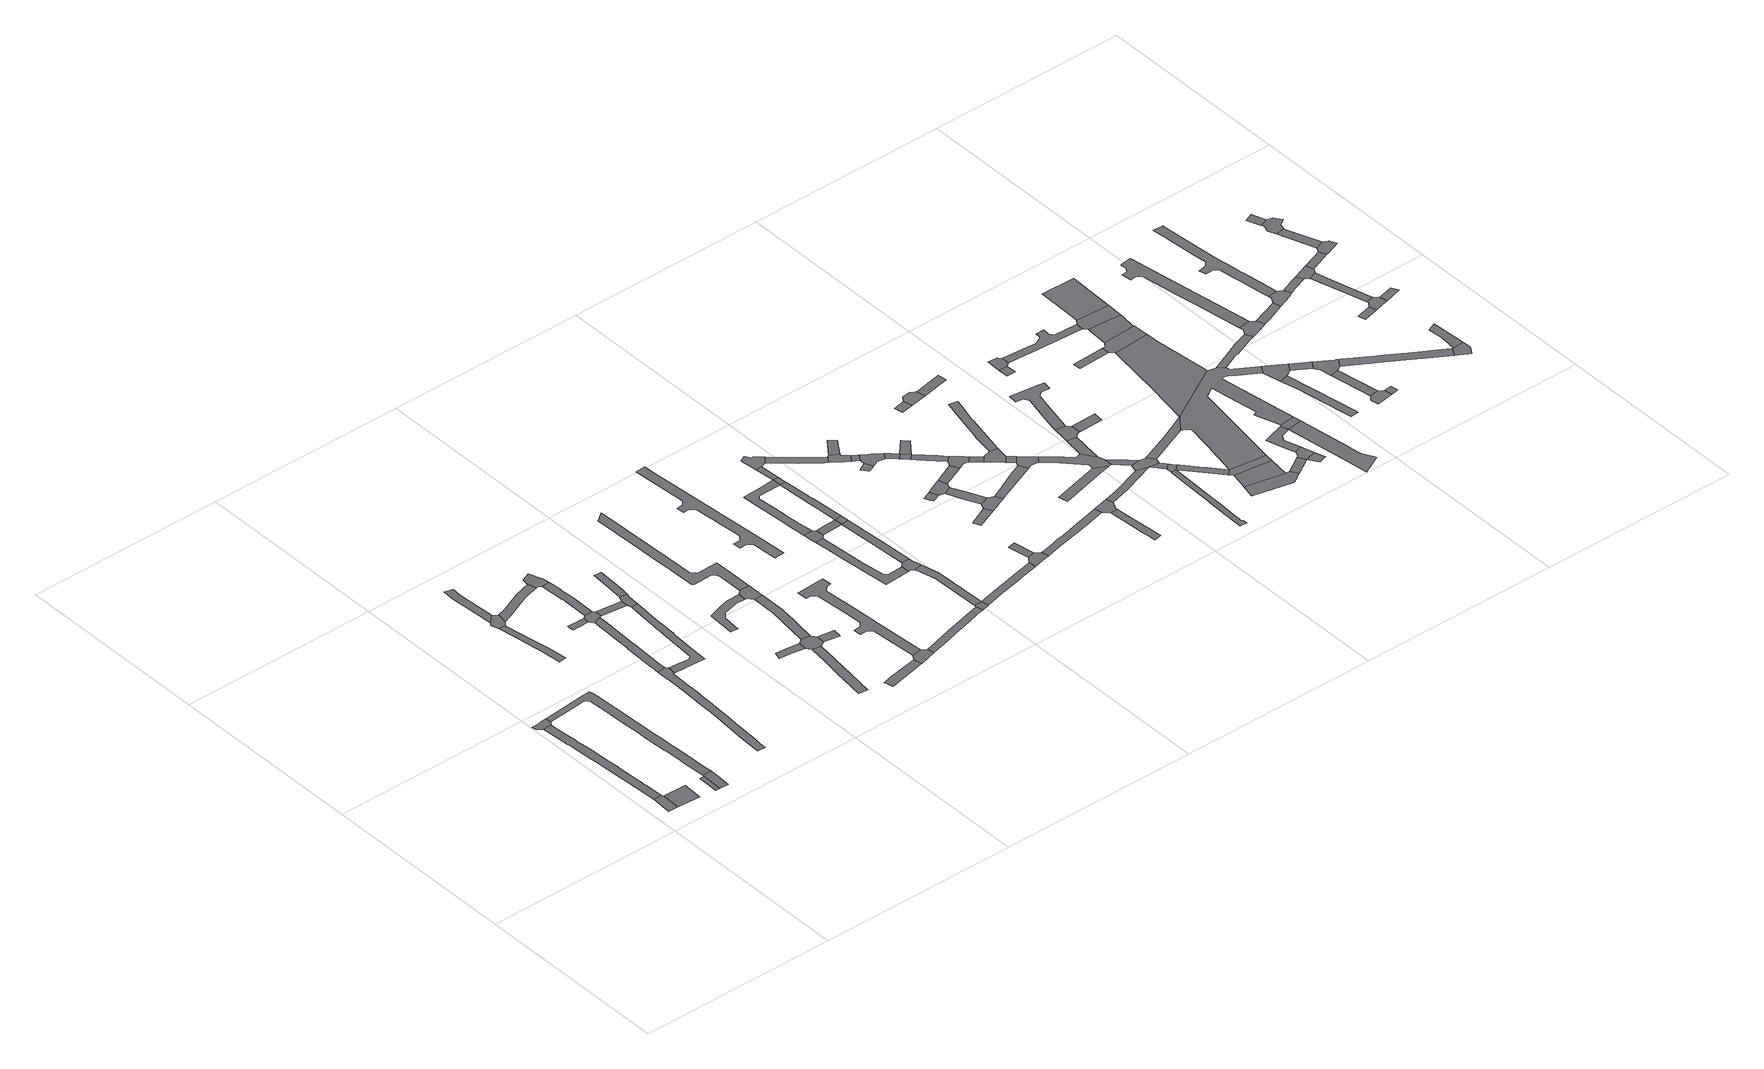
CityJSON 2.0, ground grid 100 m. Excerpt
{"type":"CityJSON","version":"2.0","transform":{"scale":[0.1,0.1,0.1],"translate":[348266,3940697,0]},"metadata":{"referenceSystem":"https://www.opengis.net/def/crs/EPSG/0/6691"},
"CityObjects":{
"road1":{"type":"Road","geometry":[{"type":"MultiSurface","lod":"1","boundaries":[[[0,1,2,3,4,5,6]]]}]},
"road2":{"type":"Road","attributes":{"function":"2","RoadStructureAttribute.sectionType":"1"},"geometry":[{"type":"MultiSurface","lod":"1","boundaries":[[[7,5,4,8]]]}]},
"road3":{"type":"Road","attributes":{"RoadStructureAttribute.sectionType":"1"},"geometry":[{"type":"MultiSurface","lod":"1","boundaries":[[[9,10,11,12,13,14,15,16,17,18,19,20,21,22,23,24,25,26,27,28,29,30,31,32,33,34,35,36,37,38,39,0,6]]]}]},
"road4":{"type":"Road","geometry":[{"type":"MultiSurface","lod":"1","boundaries":[[[40,41,42,43,44,45,46,47,29,28]]]}]},
"road5":{"type":"Road","attributes":{"function":"2","RoadStructureAttribute.sectionType":"1"},"geometry":[{"type":"MultiSurface","lod":"1","boundaries":[[[48,49,50,51]]]}]},
"road6":{"type":"Road","geometry":[{"type":"MultiSurface","lod":"1","boundaries":[[[50,52,53,54,55,56,51]]]}]},
"road7":{"type":"Road","attributes":{"RoadStructureAttribute.sectionType":"1"},"geometry":[{"type":"MultiSurface","lod":"1","boundaries":[[[55,57,58,59,60,61,62,63,64,65,66,67,68,69,70,71,72,73,74,75,76,77,42,41,78,79,80,81,82,83,84,85,86,87,88,89,90,91,92,93,94,95,96,97,98,99,100,56]]]}]},
"road8":{"type":"Road","attributes":{"RoadStructureAttribute.sectionType":"1"},"geometry":[{"type":"MultiSurface","lod":"1","boundaries":[[[101,102,103,104,105,106,107,108,109,110]]]}]},
"road9":{"type":"Road","attributes":{"RoadStructureAttribute.sectionType":"1"},"geometry":[{"type":"MultiSurface","lod":"1","boundaries":[[[111,112,113,114,115,116,117,118,119,120,121,122,123,124,125,126,127,128,129,130,131,132,133,134,135,136,137,138,139,140,141,142,143,144,145,146,147,148]]]}]},
"road10":{"type":"Road","geometry":[{"type":"MultiSurface","lod":"1","boundaries":[[[149,150,151,152,153,110,109]]]}]},
"road11":{"type":"Road","attributes":{"RoadStructureAttribute.sectionType":"1"},"geometry":[{"type":"MultiSurface","lod":"1","boundaries":[[[151,154,155,156,157,158,159,160,161,162,163,164,165,166,167,168,169,152]]]}]},
"road12":{"type":"Road","attributes":{"RoadStructureAttribute.sectionType":"1"},"geometry":[{"type":"MultiSurface","lod":"1","boundaries":[[[170,171,172,173,174,175,176,177,150,149,178,179,180,181,182,183,184,185]]]}]},
"road13":{"type":"Road","attributes":{"RoadStructureAttribute.sectionType":"1"},"geometry":[{"type":"MultiSurface","lod":"1","boundaries":[[[129,186,187,188,189,190,191,192,193,194,195,196,197,198,199,200,201,202,203,204,205,206,130]]]}]},
"road14":{"type":"Road","attributes":{"RoadStructureAttribute.sectionType":"1"},"geometry":[{"type":"MultiSurface","lod":"1","boundaries":[[[207,208,209,210,211,212,213,214,215]]]}]},
"road15":{"type":"Road","geometry":[{"type":"MultiSurface","lod":"1","boundaries":[[[207,215,196,195,216,217,218,219]]]}]},
"road16":{"type":"Road","geometry":[{"type":"MultiSurface","lod":"1","boundaries":[[[127,220,221,222,223,224,225,226,227,228,229,230,231,232,233,234,235,236,237,238,239,128]]]}]},
"road17":{"type":"Road","attributes":{"RoadStructureAttribute.sectionType":"1"},"geometry":[{"type":"MultiSurface","lod":"1","boundaries":[[[218,240,241,242,243,244,245,246,247,248,249,250,251,252,219]]]}]},
"road18":{"type":"Road","geometry":[{"type":"MultiSurface","lod":"1","boundaries":[[[253,248,247,254,255,256,257,258,259,260,170,185]]]}]},
"road19":{"type":"Road","attributes":{"RoadStructureAttribute.sectionType":"1"},"geometry":[{"type":"MultiSurface","lod":"1","boundaries":[[[261,217,216,262,263,264]]]}]},
"road20":{"type":"Road","geometry":[{"type":"MultiSurface","lod":"1","boundaries":[[[263,229,228,265,266,267,264]]]}]},
"road21":{"type":"Road","attributes":{"RoadStructureAttribute.sectionType":"1"},"geometry":[{"type":"MultiSurface","lod":"1","boundaries":[[[266,268,269,270,271,272,267]]]}]},
"road22":{"type":"Road","attributes":{"RoadStructureAttribute.sectionType":"1"},"geometry":[{"type":"MultiSurface","lod":"1","boundaries":[[[273,274,275,276,277,278]]]}]},
"road23":{"type":"Road","attributes":{"RoadStructureAttribute.sectionType":"1"},"geometry":[{"type":"MultiSurface","lod":"1","boundaries":[[[279,280,281,282,283,284,285,286,287,288,289,290,291,292]]]}]},
"road24":{"type":"Road","attributes":{"RoadStructureAttribute.sectionType":"1"},"geometry":[{"type":"MultiSurface","lod":"1","boundaries":[[[293,294,295,296,297,298,299,300,301,302,303,304,305]]]}]},
"road25":{"type":"Road","geometry":[{"type":"MultiSurface","lod":"1","boundaries":[[[306,307,278,277,292,291,308,309]]]}]},
"road26":{"type":"Road","attributes":{"RoadStructureAttribute.sectionType":"1"},"geometry":[{"type":"MultiSurface","lod":"1","boundaries":[[[310,311,312,313,314,315,316,317,318]]]}]},
"road27":{"type":"Road","attributes":{"RoadStructureAttribute.sectionType":"1"},"geometry":[{"type":"MultiSurface","lod":"1","boundaries":[[[308,319,320,309]]]}]},
"road28":{"type":"Road","attributes":{"RoadStructureAttribute.sectionType":"1"},"geometry":[{"type":"MultiSurface","lod":"1","boundaries":[[[321,322,323,324,325,307,306,326,327,328,329,330,331]]]}]},
"road29":{"type":"Road","geometry":[{"type":"MultiSurface","lod":"1","boundaries":[[[293,305,332,331,330,333,334,335,336]]]}]},
"road30":{"type":"Road","geometry":[{"type":"MultiSurface","lod":"1","boundaries":[[[337,338,318,317,339,340,341]]]}]},
"road31":{"type":"Road","attributes":{"RoadStructureAttribute.sectionType":"1"},"geometry":[{"type":"MultiSurface","lod":"1","boundaries":[[[335,342,343,344,345,346,347,348,349,350,351,352,353,354,355,356,357,336]]]}]},
"road32":{"type":"Road","geometry":[{"type":"MultiSurface","lod":"1","boundaries":[[[337,358,359,360,361,362,363,364,365,366,367,368,369,370,371,372,373,374,375,376,338]]]}]},
"road33":{"type":"Road","attributes":{"RoadStructureAttribute.sectionType":"1"},"geometry":[{"type":"MultiSurface","lod":"1","boundaries":[[[377,378,379,380,381,382,383,384,385,386,387,388,389,390,341,340]]]}]},
"road34":{"type":"Road","attributes":{"RoadStructureAttribute.sectionType":"1"},"geometry":[{"type":"MultiSurface","lod":"1","boundaries":[[[391,392,393,394,395,396,397,398,399,400,401,402,403,404,405,406,407,408,409,410]]]}]},
"road35":{"type":"Road","geometry":[{"type":"MultiSurface","lod":"1","boundaries":[[[411,385,384,412,413]]]}]},
"road36":{"type":"Road","attributes":{"RoadStructureAttribute.sectionType":"1"},"geometry":[{"type":"MultiSurface","lod":"1","boundaries":[[[414,415,416,417,418,419,420,421,422,423,424,425,426,427,428]]]}]},
"road37":{"type":"Road","geometry":[{"type":"MultiSurface","lod":"1","boundaries":[[[429,430,420,419,431,432,433]]]}]},
"road38":{"type":"Road","attributes":{"RoadStructureAttribute.sectionType":"1"},"geometry":[{"type":"MultiSurface","lod":"1","boundaries":[[[413,434,435,436,437,438,439,440,441,411]]]}]},
"road39":{"type":"Road","geometry":[{"type":"MultiSurface","lod":"1","boundaries":[[[427,442,437,436,443,444,445,446,428]]]}]},
"road40":{"type":"Road","attributes":{"RoadStructureAttribute.sectionType":"1"},"geometry":[{"type":"MultiSurface","lod":"1","boundaries":[[[447,432,431,448,449,450]]]}]},
"road41":{"type":"Road","geometry":[{"type":"MultiSurface","lod":"1","boundaries":[[[451,452,453,454,455,456,457,458,429,433,459,460,461,462,463,464,465,466,467,468,469]]]}]},
"road42":{"type":"Road","attributes":{"RoadStructureAttribute.sectionType":"1"},"geometry":[{"type":"MultiSurface","lod":"1","boundaries":[[[470,471,449,472,446,445]]]}]},
"road43":{"type":"Road","geometry":[{"type":"MultiSurface","lod":"1","boundaries":[[[473,450,449,471]]]}]},
"road44":{"type":"Road","attributes":{"RoadStructureAttribute.sectionType":"1"},"geometry":[{"type":"MultiSurface","lod":"1","boundaries":[[[412,474,475,476,477,478,479,480,481,482,483,484,485,486,413]]]}]},
"road45":{"type":"Road","attributes":{"RoadStructureAttribute.sectionType":"1"},"geometry":[{"type":"MultiSurface","lod":"1","boundaries":[[[487,488,489,490,491,450,473,492,493,494,495,496,497,469]]]}]},
"road46":{"type":"Road","geometry":[{"type":"MultiSurface","lod":"1","boundaries":[[[497,498,451,469]]]}]},
"road47":{"type":"Road","attributes":{"RoadStructureAttribute.sectionType":"1"},"geometry":[{"type":"MultiSurface","lod":"1","boundaries":[[[451,498,499,500]]]}]},
"road48":{"type":"Road","geometry":[{"type":"MultiSurface","lod":"1","boundaries":[[[499,501,502,503,504,505,506,507,508,509,510,500]]]}]},
"road49":{"type":"Road","geometry":[{"type":"MultiSurface","lod":"1","boundaries":[[[511,481,480,512,513,514,515,516]]]}]},
"road50":{"type":"Road","attributes":{"RoadStructureAttribute.sectionType":"1"},"geometry":[{"type":"MultiSurface","lod":"1","boundaries":[[[517,518,511,516]]]}]},
"road51":{"type":"Road","attributes":{"RoadStructureAttribute.sectionType":"1"},"geometry":[{"type":"MultiSurface","lod":"1","boundaries":[[[519,520,521,522,523,524,525,526,527,528,502,501]]]}]},
"road52":{"type":"Road","attributes":{"RoadStructureAttribute.sectionType":"1"},"geometry":[{"type":"MultiSurface","lod":"1","boundaries":[[[529,530,531,532]]]}]},
"road53":{"type":"Road","attributes":{"RoadStructureAttribute.sectionType":"1"},"geometry":[{"type":"MultiSurface","lod":"1","boundaries":[[[533,534,535,536,537]]]}]},
"road54":{"type":"Road","geometry":[{"type":"MultiSurface","lod":"1","boundaries":[[[538,539,540,541,523,522,542,543,544]]]}]},
"road55":{"type":"Road","attributes":{"RoadStructureAttribute.sectionType":"1"},"geometry":[{"type":"MultiSurface","lod":"1","boundaries":[[[545,546,547,548,549,550]]]}]},
"road56":{"type":"Road","attributes":{"RoadStructureAttribute.sectionType":"1"},"geometry":[{"type":"MultiSurface","lod":"1","boundaries":[[[551,552,538,544]]]}]},
"road57":{"type":"Road","attributes":{"RoadStructureAttribute.sectionType":"1"},"geometry":[{"type":"MultiSurface","lod":"1","boundaries":[[[553,554,541,540]]]}]},
"road58":{"type":"Road","geometry":[{"type":"MultiSurface","lod":"1","boundaries":[[[555,556,557,558,537,536,559]]]}]},
"road59":{"type":"Road","attributes":{"RoadStructureAttribute.sectionType":"1"},"geometry":[{"type":"MultiSurface","lod":"1","boundaries":[[[560,561,555,559,562,563,564]]]}]},
"road60":{"type":"Road","geometry":[{"type":"MultiSurface","lod":"1","boundaries":[[[550,549,565,566,567,568,569,552,551]]]}]},
"road61":{"type":"Road","geometry":[{"type":"MultiSurface","lod":"1","boundaries":[[[570,560,564,529,532,571,572]]]}]},
"road62":{"type":"Road","attributes":{"RoadStructureAttribute.sectionType":"1"},"geometry":[{"type":"MultiSurface","lod":"1","boundaries":[[[514,573,574,575,576,577,578,579,580,581,582,583,584,585,586,587,588,515]]]}]},
"road63":{"type":"Road","attributes":{"RoadStructureAttribute.sectionType":"1"},"geometry":[{"type":"MultiSurface","lod":"1","boundaries":[[[589,567,566,590,591,592,593,594]]]}]},
"road64":{"type":"Road","attributes":{"RoadStructureAttribute.sectionType":"1"},"geometry":[{"type":"MultiSurface","lod":"1","boundaries":[[[557,556,595,596,597]]]}]},
"road65":{"type":"Road","geometry":[{"type":"MultiSurface","lod":"1","boundaries":[[[593,598,599,594]]]}]},
"road66":{"type":"Road","attributes":{"RoadStructureAttribute.sectionType":"1"},"geometry":[{"type":"MultiSurface","lod":"1","boundaries":[[[598,600,601,602,603,604,599]]]}]},
"road67":{"type":"Road","attributes":{"RoadStructureAttribute.sectionType":"1"},"geometry":[{"type":"MultiSurface","lod":"1","boundaries":[[[599,605,606,607,594]]]}]},
"road68":{"type":"Road","attributes":{"RoadStructureAttribute.sectionType":"1"},"geometry":[{"type":"MultiSurface","lod":"1","boundaries":[[[608,609,610,611,612,613,614,570,572]]]}]},
"road69":{"type":"Road","geometry":[{"type":"MultiSurface","lod":"1","boundaries":[[[615,616,617,618,619,620,621,603,602,597,596]]]}]},
"road70":{"type":"Road","attributes":{"RoadStructureAttribute.sectionType":"1"},"geometry":[{"type":"MultiSurface","lod":"1","boundaries":[[[622,623,624,625,626,627,628,629,630,631,632]]]}]},
"road71":{"type":"Road","attributes":{"RoadStructureAttribute.sectionType":"1"},"geometry":[{"type":"MultiSurface","lod":"1","boundaries":[[[633,618,617,634]]]}]},
"road72":{"type":"Road","geometry":[{"type":"MultiSurface","lod":"1","boundaries":[[[579,632,631,635,636,637,638,580]]]}]},
"road73":{"type":"Road","attributes":{"RoadStructureAttribute.sectionType":"1"},"geometry":[{"type":"MultiSurface","lod":"1","boundaries":[[[639,640,641,633,634,642,643]]]}]},
"road74":{"type":"Road","geometry":[{"type":"MultiSurface","lod":"1","boundaries":[[[642,644,645,646,647,643]]]}]},
"road75":{"type":"Road","geometry":[{"type":"MultiSurface","lod":"1","boundaries":[[[611,648,649,650,645,644,612]]]}]},
"road76":{"type":"Road","attributes":{"RoadStructureAttribute.sectionType":"1"},"geometry":[{"type":"MultiSurface","lod":"1","boundaries":[[[651,652,653,654,655]]]}]},
"road77":{"type":"Road","attributes":{"RoadStructureAttribute.sectionType":"1"},"geometry":[{"type":"MultiSurface","lod":"1","boundaries":[[[656,657,658,659]]]}]},
"road78":{"type":"Road","attributes":{"RoadStructureAttribute.sectionType":"1"},"geometry":[{"type":"MultiSurface","lod":"1","boundaries":[[[660,661,662,663,664,665,666,667,668,669,670,641,640]]]}]},
"road79":{"type":"Road","geometry":[{"type":"MultiSurface","lod":"1","boundaries":[[[671,672,673,674,675,676,677,678,650,649,679,680,681,682,683,684,685,651,655,686]]]}]},
"road80":{"type":"Road","attributes":{"RoadStructureAttribute.sectionType":"1"},"geometry":[{"type":"MultiSurface","lod":"1","boundaries":[[[687,688,637,636,689,690,691]]]}]},
"road81":{"type":"Road","geometry":[{"type":"MultiSurface","lod":"1","boundaries":[[[656,659,692,693,694,695,696,697]]]}]},
"road82":{"type":"Road","attributes":{"RoadStructureAttribute.sectionType":"1"},"geometry":[{"type":"MultiSurface","lod":"1","boundaries":[[[698,699,700,673,672,701,702,703,704]]]}]},
"road83":{"type":"Road","attributes":{"RoadStructureAttribute.sectionType":"1"},"geometry":[{"type":"MultiSurface","lod":"1","boundaries":[[[693,705,706,694]]]}]},
"road84":{"type":"Road","attributes":{"RoadStructureAttribute.sectionType":"1"},"geometry":[{"type":"MultiSurface","lod":"1","boundaries":[[[707,708,709,671,686]]]}]},
"road85":{"type":"Road","geometry":[{"type":"MultiSurface","lod":"1","boundaries":[[[710,711,712,713,714,708,707,687,691,715]]]}]},
"road86":{"type":"Road","geometry":[{"type":"MultiSurface","lod":"1","boundaries":[[[716,698,704,717,718,719,720,721]]]}]},
"road87":{"type":"Road","attributes":{"RoadStructureAttribute.sectionType":"1"},"geometry":[{"type":"MultiSurface","lod":"1","boundaries":[[[722,723,715,691]]]}]},
"road88":{"type":"Road","attributes":{"RoadStructureAttribute.sectionType":"1"},"geometry":[{"type":"MultiSurface","lod":"1","boundaries":[[[724,725,726,727,728,729,730,731,732,733,734,735,736,737,738,739,740,741,742,743,744,745,746,729,747,748,749]]]}]},
"road89":{"type":"Road","geometry":[{"type":"MultiSurface","lod":"1","boundaries":[[[730,729,728,750,723,722]]]}]},
"road90":{"type":"Road","attributes":{"RoadStructureAttribute.sectionType":"1"},"geometry":[{"type":"MultiSurface","lod":"1","boundaries":[[[751,752,719,718]]]}]},
"road91":{"type":"Road","attributes":{"RoadStructureAttribute.sectionType":"1"},"geometry":[{"type":"MultiSurface","lod":"1","boundaries":[[[720,753,754,755,756,757,758,759,760,761,762,763,764,765,766,767,768,721]]]}]},
"road92":{"type":"Road","geometry":[{"type":"MultiSurface","lod":"1","boundaries":[[[769,770,771,772,773,774,775,776,777,778]]]}]},
"road93":{"type":"Road","attributes":{"RoadStructureAttribute.sectionType":"1"},"geometry":[{"type":"MultiSurface","lod":"1","boundaries":[[[779,780,781,782,783,784,711,710,785,786,787,788,789,790,791,792]]]}]},
"road94":{"type":"Road","attributes":{"RoadStructureAttribute.sectionType":"1"},"geometry":[{"type":"MultiSurface","lod":"1","boundaries":[[[770,793,794,795,796,771]]]}]},
"road95":{"type":"Road","attributes":{"RoadStructureAttribute.sectionType":"1"},"geometry":[{"type":"MultiSurface","lod":"1","boundaries":[[[797,798,799,800]]]}]},
"road96":{"type":"Road","geometry":[{"type":"MultiSurface","lod":"1","boundaries":[[[794,793,801,724,749]]]}]},
"road97":{"type":"Road","geometry":[{"type":"MultiSurface","lod":"1","boundaries":[[[802,803,797,800,804,805,806]]]}]},
"road98":{"type":"Road","attributes":{"RoadStructureAttribute.sectionType":"1"},"geometry":[{"type":"MultiSurface","lod":"1","boundaries":[[[777,807,808,809,778]]]}]},
"road99":{"type":"Road","geometry":[{"type":"MultiSurface","lod":"1","boundaries":[[[810,811,812,813,814,809,808,815]]]}]},
"road100":{"type":"Road","attributes":{"RoadStructureAttribute.sectionType":"1"},"geometry":[{"type":"MultiSurface","lod":"1","boundaries":[[[808,816,817,818,815]]]}]},
"road101":{"type":"Road","attributes":{"RoadStructureAttribute.sectionType":"1"},"geometry":[{"type":"MultiSurface","lod":"1","boundaries":[[[819,820,821,822,811,810,823,824,825,826,827]]]}]},
"road102":{"type":"Road","attributes":{"RoadStructureAttribute.sectionType":"1"},"geometry":[{"type":"MultiSurface","lod":"1","boundaries":[[[828,829,830,831,832,833,834,835,836,805,804,837,838,839,840,841]]]}]},
"road103":{"type":"Road","attributes":{"RoadStructureAttribute.sectionType":"1"},"geometry":[{"type":"MultiSurface","lod":"1","boundaries":[[[842,843,844,845]]]}]},
"road104":{"type":"Road","geometry":[{"type":"MultiSurface","lod":"1","boundaries":[[[846,847,848,849,850,851,792,791,852,853,854,855,856,857,858,859,860,861,862,724,801,863,864,865,866,867,868,869,870,871,872,873,874,875,876,877,878,879,880,881]]]}]},
"road105":{"type":"Road","attributes":{"RoadStructureAttribute.sectionType":"1"},"geometry":[{"type":"MultiSurface","lod":"1","boundaries":[[[882,883,884,885,886,887,888,889,890,826]]]}]},
"road106":{"type":"Road","geometry":[{"type":"MultiSurface","lod":"1","boundaries":[[[826,890,891,876,875,827]]]}]},
"road107":{"type":"Road","geometry":[{"type":"MultiSurface","lod":"1","boundaries":[[[851,892,893,894,895,896,897,898,899,900,792]]]}]},
"road108":{"type":"Road","geometry":[{"type":"MultiSurface","lod":"1","boundaries":[[[901,902,845,844,898,897,903,904]]]}]},
"road109":{"type":"Road","attributes":{"RoadStructureAttribute.sectionType":"1"},"geometry":[{"type":"MultiSurface","lod":"1","boundaries":[[[905,906,907,901,904,908,909,910]]]}]},
"road110":{"type":"Road","geometry":[{"type":"MultiSurface","lod":"1","boundaries":[[[911,912,913,914,828,841,905,910]]]}]},
"road111":{"type":"Road","attributes":{"RoadStructureAttribute.sectionType":"1"},"geometry":[{"type":"MultiSurface","lod":"1","boundaries":[[[915,916,917,918,919,920,921,922,923]]]}]},
"road112":{"type":"Road","attributes":{"RoadStructureAttribute.sectionType":"1"},"geometry":[{"type":"MultiSurface","lod":"1","boundaries":[[[924,925,926,913,912,927,928]]]}]},
"road113":{"type":"Road","geometry":[{"type":"MultiSurface","lod":"1","boundaries":[[[929,923,922,930,931,932,846,881]]]}]},
"road114":{"type":"Road","geometry":[{"type":"MultiSurface","lod":"1","boundaries":[[[933,934,935,936,850,849,937,938,939,940,941,942,943,944]]]}]},
"road115":{"type":"Road","attributes":{"RoadStructureAttribute.sectionType":"1"},"geometry":[{"type":"MultiSurface","lod":"1","boundaries":[[[945,946,947,948,949,931,930]]]}]},
"road116":{"type":"Road","attributes":{"RoadStructureAttribute.sectionType":"1"},"geometry":[{"type":"MultiSurface","lod":"1","boundaries":[[[950,951,952,953,954,955,956,957]]]}]},
"road117":{"type":"Road","attributes":{"RoadStructureAttribute.sectionType":"1"},"geometry":[{"type":"MultiSurface","lod":"1","boundaries":[[[954,958,959,955]]]}]},
"road118":{"type":"Road","geometry":[{"type":"MultiSurface","lod":"1","boundaries":[[[958,960,961,962,963,964,965,946,945,966,967,959]]]}]},
"road119":{"type":"Road","geometry":[{"type":"MultiSurface","lod":"1","boundaries":[[[968,969,953,952]]]}]},
"road120":{"type":"Road","geometry":[{"type":"MultiSurface","lod":"1","boundaries":[[[970,971,972,973,974,975,976,977,978,933,944]]]}]},
"road121":{"type":"Road","attributes":{"RoadStructureAttribute.sectionType":"1"},"geometry":[{"type":"MultiSurface","lod":"1","boundaries":[[[979,980,981,982,983,984,985,986,987,988,989,990,991,992,993,994,976,975]]]}]},
"road122":{"type":"Road","attributes":{"RoadStructureAttribute.sectionType":"1"},"geometry":[{"type":"MultiSurface","lod":"1","boundaries":[[[995,996,997,998,999,974,973]]]}]},
"road123":{"type":"Road","attributes":{"RoadStructureAttribute.sectionType":"1"},"geometry":[{"type":"MultiSurface","lod":"1","boundaries":[[[1000,1001,1002,1003,1004,1005,1006,1007,1008,1009,1010,1011,1012,1013,1014,1015,1016,961,960]]]}]},
"road124":{"type":"Road","geometry":[{"type":"MultiSurface","lod":"1","boundaries":[[[1017,1018,1019,1020,1021,999,998,1022,1023,1024]]]}]},
"road125":{"type":"Road","geometry":[{"type":"MultiSurface","lod":"1","boundaries":[[[1025,1026,1027,1028,1029,1030,1031,1032,1033,1034,1035,1036,1037,1038,1039,1040,1041,1019,1018,1042,1043,1044,1045,1046,1047,1048,1049,1050,1051,1052]]]}]},
"road126":{"type":"Road","attributes":{"RoadStructureAttribute.sectionType":"1"},"geometry":[{"type":"MultiSurface","lod":"1","boundaries":[[[1053,1054,1055,1056,1024,1023,1057,1058,1059]]]}]},
"road127":{"type":"Road","geometry":[{"type":"MultiSurface","lod":"1","boundaries":[[[1060,1008,1007,1061,1062,1063,1064,1065,1066]]]}]},
"road128":{"type":"Road","attributes":{"RoadStructureAttribute.sectionType":"1"},"geometry":[{"type":"MultiSurface","lod":"1","boundaries":[[[1067,1068,1069,1070]]]}]},
"road129":{"type":"Road","attributes":{"RoadStructureAttribute.sectionType":"1"},"geometry":[{"type":"MultiSurface","lod":"1","boundaries":[[[1065,1071,1072,1073,1074,1075,1066]]]}]},
"road130":{"type":"Road","geometry":[{"type":"MultiSurface","lod":"1","boundaries":[[[1076,1077,1078,1070,1069,1079,1080,1081,1082]]]}]},
"road131":{"type":"Road","attributes":{"RoadStructureAttribute.sectionType":"1"},"geometry":[{"type":"MultiSurface","lod":"1","boundaries":[[[1083,1077,1076,1084,1085,1086,1087]]]}]},
"road132":{"type":"Road","geometry":[{"type":"MultiSurface","lod":"1","boundaries":[[[1087,1086,1088,1089,1090,1053,1059]]]}]},
"road133":{"type":"Road","attributes":{"RoadStructureAttribute.sectionType":"1"},"geometry":[{"type":"MultiSurface","lod":"1","boundaries":[[[1081,1091,1092,1082]]]}]},
"road134":{"type":"Road","attributes":{"RoadStructureAttribute.sectionType":"1"},"geometry":[{"type":"MultiSurface","lod":"1","boundaries":[[[1088,1093,1094,1095,1089]]]}]},
"road135":{"type":"Road","attributes":{"RoadStructureAttribute.sectionType":"1"},"geometry":[{"type":"MultiSurface","lod":"1","boundaries":[[[1096,1097,1098,1099,1100]]]}]},
"road136":{"type":"Road","attributes":{"RoadStructureAttribute.sectionType":"1"},"geometry":[{"type":"MultiSurface","lod":"1","boundaries":[[[1101,1102,1103,1104]]]}]},
"road137":{"type":"Road","geometry":[{"type":"MultiSurface","lod":"1","boundaries":[[[1095,1094,1105,1106,1107,1108,1109,1098,1097]]]}]},
"road138":{"type":"Road","geometry":[{"type":"MultiSurface","lod":"1","boundaries":[[[1110,1101,1104,1111,1112,1113,1096,1100,1114,1115]]]}]}
},
"vertices":[
[74,223,0],[69,121,0],[106,119,0],[112,119,0],[117,118,0],[122,217,0],[117,225,0],
[238,212,0],[234,112,0],
[112,313,0],[112,324,0],[111,336,0],[111,346,0],[109,388,0],[106,443,0],[106,450,0],[104,487,0],[104,493,0],[100,569,0],[100,571,0],[98,618,0],[97,629,0],[97,636,0],[93,692,0],[88,743,0],[88,748,0],[84,805,0],[78,882,0],[77,899,0],[34,897,0],[43,759,0],[44,753,0],[46,745,0],[53,640,0],[54,621,0],[57,570,0],[60,510,0],[61,491,0],[69,337,0],[70,319,0],
[78,901,0],[90,917,0],[87,946,0],[67,944,0],[61,943,0],[32,941,0],[7,939,0],[9,917,0],
[318,208,0],[313,102,0],[336,101,0],[340,207,0],
[382,99,0],[387,205,0],[386,215,0],[386,217,0],[341,215,0],
[384,268,0],[381,342,0],[377,440,0],[376,456,0],[376,462,0],[373,525,0],[371,555,0],[371,565,0],[366,682,0],[366,684,0],[365,697,0],[365,700,0],[364,723,0],[361,814,0],[358,917,0],[356,932,0],[355,943,0],[355,952,0],[350,970,0],[298,966,0],[126,949,0],[192,924,0],[250,933,0],[293,937,0],[295,932,0],[311,920,0],[312,888,0],[315,820,0],[318,756,0],[320,700,0],[321,685,0],[322,650,0],[323,633,0],[324,605,0],[324,580,0],[325,560,0],[328,498,0],[329,461,0],[329,459,0],[332,441,0],[334,352,0],[335,340,0],[335,337,0],[340,243,0],
[345,1537,0],[367,1396,0],[369,1381,0],[379,1303,0],[390,1209,0],[426,1213,0],[415,1314,0],[402,1396,0],[377,1550,0],[342,1553,0],
[666,206,0],[672,280,0],[678,368,0],[679,381,0],[683,431,0],[686,476,0],[689,523,0],[692,565,0],[693,588,0],[695,642,0],[696,657,0],[696,661,0],[699,747,0],[699,748,0],[700,767,0],[701,838,0],[711,837,0],[713,879,0],[702,888,0],[661,889,0],[660,848,0],[660,838,0],[660,798,0],[660,796,0],[659,746,0],[659,745,0],[659,736,0],[659,732,0],[656,677,0],[651,578,0],[652,567,0],[652,564,0],[649,527,0],[640,408,0],[634,311,0],[627,214,0],[626,195,0],[666,194,0],
[394,1571,0],[404,1626,0],[380,1643,0],[342,1603,0],[331,1592,0],
[380,1647,0],[378,1688,0],[377,1704,0],[377,1713,0],[376,1728,0],[374,1748,0],[370,1809,0],[370,1811,0],[369,1833,0],[369,1839,0],[373,1886,0],[333,1896,0],[328,1835,0],[334,1740,0],[338,1672,0],[342,1606,0],
[636,1708,0],[553,1684,0],[552,1684,0],[523,1671,0],[514,1667,0],[502,1661,0],[488,1655,0],[452,1639,0],[463,1598,0],[469,1601,0],[563,1642,0],[569,1644,0],[576,1646,0],[635,1661,0],[637,1662,0],[647,1664,0],
[701,928,0],[702,957,0],[703,979,0],[709,1092,0],[710,1116,0],[716,1248,0],[718,1285,0],[718,1298,0],[718,1311,0],[719,1336,0],[679,1320,0],[673,1190,0],[673,1189,0],[670,1120,0],[669,1093,0],[668,1090,0],[668,1088,0],[661,959,0],[660,928,0],[661,908,0],[661,901,0],
[664,1373,0],[634,1374,0],[632,1374,0],[585,1375,0],[574,1375,0],[577,1341,0],[632,1342,0],[634,1342,0],[659,1343,0],
[731,1340,0],[730,1375,0],[720,1385,0],[680,1387,0],
[801,832,0],[869,828,0],[873,924,0],[883,1038,0],[884,1051,0],[886,1095,0],[889,1135,0],[889,1150,0],[902,1302,0],[869,1305,0],[862,1232,0],[854,1143,0],[853,1136,0],[852,1126,0],[850,1100,0],[848,1070,0],[835,883,0],[818,870,0],[798,872,0],[755,876,0],
[720,1419,0],[720,1440,0],[721,1505,0],[721,1522,0],[718,1569,0],[717,1588,0],[717,1590,0],[712,1659,0],[672,1657,0],[680,1534,0],[681,1520,0],[681,1510,0],[680,1437,0],
[654,1666,0],[711,1678,0],[710,1693,0],[709,1696,0],[683,1761,0],[640,1744,0],[638,1730,0],[637,1722,0],
[791,1369,0],[790,1333,0],[861,1324,0],[862,1361,0],
[907,1364,0],[911,1383,0],[875,1389,0],
[918,1423,0],[921,1482,0],[926,1571,0],[889,1573,0],[883,1486,0],
[1177,659,0],[1123,663,0],[1112,626,0],[1172,620,0],[1242,608,0],[1246,649,0],
[1251,527,0],[1246,485,0],[1244,472,0],[1232,385,0],[1232,384,0],[1218,279,0],[1210,223,0],[1255,218,0],[1272,344,0],[1289,468,0],[1290,480,0],[1297,529,0],[1303,576,0],[1259,583,0],
[1271,1073,0],[1207,1076,0],[1158,1061,0],[1084,1038,0],[1077,942,0],[1074,899,0],[1091,898,0],[1112,896,0],[1114,922,0],[1120,988,0],[1144,1015,0],[1222,1037,0],[1268,1034,0],
[1314,662,0],[1270,667,0],[1328,593,0],[1332,638,0],
[1385,222,0],[1372,218,0],[1352,214,0],[1344,212,0],[1354,166,0],[1392,174,0],[1507,200,0],[1548,209,0],[1538,250,0],
[1410,579,0],[1414,624,0],
[1299,885,0],[1290,823,0],[1286,797,0],[1281,758,0],[1279,742,0],[1327,760,0],[1333,799,0],[1335,819,0],[1343,877,0],[1342,1006,0],[1298,1005,0],
[1279,1033,0],[1342,1030,0],[1342,1038,0],[1342,1094,0],[1291,1094,0],
[1606,285,0],[1557,274,0],[1555,210,0],[1640,234,0],[1631,268,0],
[1342,1183,0],[1341,1249,0],[1340,1304,0],[1237,1301,0],[1208,1328,0],[1205,1449,0],[1194,1885,0],[1147,1850,0],[1153,1625,0],[1158,1454,0],[1159,1442,0],[1164,1258,0],[1171,1251,0],[1270,1254,0],[1284,1235,0],[1292,1223,0],
[1604,323,0],[1589,541,0],[1581,660,0],[1568,855,0],[1588,877,0],[1614,879,0],[1611,928,0],[1468,921,0],[1470,871,0],[1496,872,0],[1518,852,0],[1529,690,0],[1535,595,0],[1516,573,0],[1480,570,0],[1482,536,0],[1482,530,0],[1518,533,0],[1541,513,0],
[1693,248,0],[1706,251,0],[1786,272,0],[1826,283,0],[1830,284,0],[1892,301,0],[1952,317,0],[1988,326,0],[1979,361,0],[1963,357,0],[1835,323,0],[1817,318,0],[1785,310,0],[1697,286,0],
[1489,2004,0],[1510,1725,0],[1491,1702,0],[1459,1700,0],[1461,1660,0],[1494,1662,0],[1516,1643,0],[1534,1410,0],[1536,1382,0],[1517,1359,0],[1481,1357,0],[1483,1317,0],[1520,1319,0],[1543,1300,0],[1552,1169,0],[1602,1173,0],[1592,1312,0],[1585,1404,0],[1544,1946,0],[1539,2008,0],
[1979,371,0],[2028,336,0],[2019,372,0],
[1844,771,0],[1829,783,0],[1825,786,0],[1810,910,0],[1805,980,0],[1792,1143,0],[1751,1140,0],[1758,1071,0],[1765,984,0],[1773,897,0],[1780,824,0],[1791,725,0],[1817,727,0],[1921,733,0],[1918,774,0],
[1746,1209,0],[1748,1172,0],[1808,1159,0],[1805,1201,0],[1793,1212,0],
[2016,470,0],[2010,646,0],[1991,732,0],[1950,723,0],[1953,709,0],[1975,623,0],[1975,594,0],[1977,483,0],
[1934,734,0],[1989,742,0],[1981,779,0],[1980,798,0],[1938,796,0],
[1853,1204,0],[1855,1162,0],[1918,1165,0],[1916,1208,0],
[1894,1587,0],[1824,1582,0],[1773,1579,0],[1736,1577,0],[1721,1576,0],[1734,1387,0],[1737,1348,0],[1741,1278,0],[1783,1288,0],[1781,1306,0],[1777,1358,0],[1777,1362,0],[1776,1382,0],[1766,1519,0],[1766,1527,0],[1779,1541,0],[1827,1541,0],[1874,1542,0],[1897,1542,0],
[1969,965,0],[1955,1167,0],[1929,967,0],
[1952,1211,0],
[2085,351,0],[2095,353,0],[2097,354,0],[2239,386,0],[2257,390,0],[2348,410,0],[2354,411,0],[2346,447,0],[2270,430,0],[2190,412,0],[2159,406,0],[2079,387,0],[2039,377,0],
[1900,1466,0],[1906,1375,0],[1906,1370,0],[1911,1295,0],[1911,1291,0],[1951,1229,0],[1950,1250,0],[1940,1375,0],[1939,1393,0],[1928,1535,0],[1927,1545,0],
[1924,1587,0],
[1916,1688,0],[1886,1686,0],
[1945,1702,0],[1971,1732,0],[1961,1741,0],[1934,1765,0],[1930,1761,0],[1926,1764,0],[1908,1792,0],[1878,1774,0],[1879,1763,0],[1883,1727,0],
[2371,477,0],[2398,421,0],[2402,422,0],[2443,432,0],[2435,467,0],[2407,489,0],
[2390,594,0],[2351,585,0],
[2051,1608,0],[2119,1551,0],[2137,1538,0],[2151,1528,0],[2175,1560,0],[2146,1582,0],[2079,1638,0],[2077,1639,0],[2061,1653,0],[2019,1690,0],
[2447,861,0],[2345,814,0],[2362,777,0],[2464,821,0],
[2300,1076,0],[2312,1049,0],[2318,1035,0],[2361,1053,0],[2343,1095,0],
[2254,1505,0],[2224,1533,0],[2226,1542,0],[2184,1564,0],[2197,1495,0],[2205,1489,0],[2232,1471,0],
[2222,1402,0],[2241,1377,0],[2247,1369,0],[2264,1377,0],[2282,1385,0],[2263,1425,0],
[2263,1451,0],[2284,1485,0],
[2280,1622,0],[2247,1647,0],
[2430,1066,0],[2439,1089,0],[2424,1132,0],[2372,1108,0],[2388,1044,0],
[2504,907,0],[2460,1001,0],[2412,991,0],[2429,954,0],[2458,892,0],
[2314,1401,0],[2350,1393,0],[2372,1423,0],[2328,1456,0],[2317,1463,0],
[2536,895,0],[2543,855,0],[2552,858,0],
[2490,443,0],[2550,457,0],[2551,457,0],[2579,463,0],[2640,475,0],[2713,491,0],[2809,516,0],[2801,552,0],[2692,526,0],[2679,524,0],[2655,518,0],[2579,499,0],[2543,493,0],[2524,487,0],[2514,485,0],[2472,475,0],
[2396,1405,0],[2365,1384,0],[2373,1379,0],[2374,1378,0],[2397,1354,0],[2422,1379,0],
[2516,1123,0],[2549,1137,0],[2530,1180,0],
[2431,1320,0],[2456,1345,0],
[2451,1299,0],[2507,1242,0],[2542,1207,0],[2567,1232,0],[2533,1267,0],
[2482,1378,0],[2513,1418,0],[2484,1446,0],
[2580,870,0],[2742,936,0],[2763,945,0],[2771,949,0],[2749,993,0],[2689,966,0],[2580,915,0],
[2580,1151,0],[2603,1149,0],[2607,1148,0],[2631,1174,0],[2611,1192,0],[2577,1222,0],[2576,1224,0],
[2844,386,0],[2850,299,0],[2852,277,0],[2856,224,0],[2895,232,0],[2894,239,0],[2891,276,0],[2885,343,0],[2880,401,0],[2872,491,0],[2836,488,0],
[2677,1132,0],[2654,1106,0],
[2871,502,0],[2890,538,0],[2881,572,0],[2822,557,0],
[2755,1099,0],[2762,1140,0],[2722,1147,0],[2724,1044,0],[2751,1075,0],
[2757,1015,0],[2783,1046,0],[2765,1062,0],[2754,1072,0],
[2791,958,0],[2829,954,0],[2854,983,0],
[2976,772,0],[2737,712,0],[2748,668,0],[2987,728,0],[3041,740,0],
[2669,1645,0],[2608,1633,0],[2617,1589,0],[2678,1601,0],
[2775,1206,0],[2781,1231,0],[2807,1353,0],[2809,1364,0],[2836,1470,0],[2844,1498,0],[2802,1506,0],[2786,1446,0],[2770,1383,0],[2744,1271,0],[2740,1254,0],
[3055,790,0],[3044,819,0],[3003,885,0],[2975,875,0],[2935,912,0],[2927,920,0],[2880,960,0],[2877,963,0],[2881,909,0],[2890,902,0],[2898,891,0],[2899,891,0],[2919,870,0],[2980,804,0],[2983,801,0],[3054,742,0],
[3105,643,0],[2957,592,0],[2990,564,0],[2999,566,0],[3167,627,0],
[2728,1610,0],[2764,1617,0],[2755,1661,0],[2748,1666,0],[2730,1678,0],[2686,1670,0],
[3017,989,0],[3015,974,0],[3004,900,0],[3052,878,0],[3055,900,0],[3058,926,0],[3065,982,0],
[2904,1644,0],[2896,1688,0],
[3116,681,0],[3164,688,0],[3128,722,0],
[3225,649,0],[3197,683,0],[3193,681,0],[3192,681,0],[3172,686,0],[3217,621,0],
[3021,1017,0],[3088,1003,0],[3100,1003,0],[3099,1054,0],[3079,1074,0],[3030,1081,0],
[3214,569,0],[3241,590,0],
[3411,391,0],[3348,465,0],[3340,475,0],[3271,554,0],[3266,560,0],[3240,538,0],[3213,539,0],[3212,531,0],[3210,475,0],[3202,284,0],[3201,270,0],[3195,120,0],[3193,65,0],[3227,63,0],[3228,87,0],[3222,87,0],[3225,163,0],[3225,169,0],[3227,223,0],[3228,263,0],[3229,270,0],[3229,288,0],[3232,351,0],[3244,533,0],[3331,432,0],[3385,369,0],
[3249,580,0],
[3223,1004,0],[3230,1057,0],
[3097,1153,0],[3117,1238,0],[3131,1301,0],[3156,1319,0],[3198,1313,0],[3201,1335,0],[3204,1358,0],[3177,1362,0],[3071,1377,0],[3034,1382,0],[3029,1337,0],[3065,1331,0],[3080,1306,0],[3073,1274,0],[3053,1189,0],[3033,1101,0],
[3597,217,0],[3576,217,0],[3382,260,0],[3377,240,0],[3366,192,0],[3565,148,0],[3590,163,0],[3613,178,0],[3620,181,0],[3598,216,0],
[3417,774,0],[3408,770,0],[3366,752,0],[3295,723,0],[3265,709,0],[3258,707,0],[3245,657,0],[3287,674,0],[3352,701,0],[3359,704,0],[3365,706,0],[3413,726,0],[3428,731,0],[3489,807,0],
[3591,325,0],[3402,350,0],[3400,341,0],[3387,282,0],
[3117,1549,0],[3117,1497,0],[3160,1496,0],[3160,1548,0],
[3596,367,0],
[3118,1622,0],[3118,1604,0],[3179,1561,0],[3180,1602,0],[3167,1621,0],
[3695,227,0],[3707,235,0],[3685,271,0],
[3744,316,0],[3704,304,0],[3694,276,0],[3692,275,0],[3687,272,0],[3763,252,0],
[3740,184,0],[3771,194,0],[3780,196,0],
[3697,457,0],[3681,451,0],[3662,445,0],[3686,364,0],[3739,334,0],[3720,399,0],[3734,425,0],[3785,444,0],[3772,482,0],
[3573,1580,0],[3455,1585,0],[3440,1607,0],[3442,1639,0],[3399,1640,0],[3397,1611,0],[3377,1600,0],[3359,1590,0],[3291,1595,0],[3288,1555,0],[3297,1554,0],[3377,1550,0],[3410,1548,0],[3572,1540,0],
[3384,1377,0],[3388,1337,0],[3549,1342,0],[3548,1382,0],
[3980,852,0],[3920,889,0],[3861,923,0],[3862,943,0],[3826,967,0],[3785,977,0],[3439,730,0],[3447,727,0],[3450,725,0],[3457,720,0],[3462,715,0],[3468,705,0],[3469,697,0],[3455,610,0],[3448,576,0],[3433,499,0],[3420,430,0],[3600,391,0],[3615,492,0],[3623,545,0],[3636,632,0],[3670,842,0],[3723,875,0],[3725,862,0],[3735,787,0],[3759,622,0],[3748,618,0],[3737,613,0],[3778,493,0],[3780,486,0],[3854,496,0],[3797,893,0],[3810,900,0],[3829,890,0],[3862,870,0],[3955,812,0],
[3827,138,0],[3835,81,0],[3843,3,0],[3942,55,0],[3940,60,0],[3909,118,0],[3905,146,0],[3897,199,0],[3860,455,0],
[3860,460,0],
[3784,992,0],[3778,1054,0],[3765,1189,0],[3761,1239,0],[3759,1259,0],[3755,1333,0],[3571,1322,0],[3567,1290,0],[3528,1029,0],
[3580,1403,0],[3564,1382,0],[3754,1347,0],[3750,1413,0],
[3588,1519,0],[3587,1503,0],[3584,1447,0],[3749,1422,0],[3756,1490,0],[3758,1510,0],
[3758,1526,0],[3762,1591,0],[3592,1600,0],[3575,1579,0],
[3991,650,0],[3994,636,0],[4035,387,0],[4043,339,0],[4085,344,0],[4081,368,0],[4067,451,0],[4020,730,0],[3974,719,0],
[3599,1835,0],[3593,1615,0],[3593,1613,0],[3762,1606,0],[3769,1830,0],
[3973,724,0],[4052,751,0],[4077,791,0],[3994,843,0],
[4070,1067,0],[3989,1038,0],[3985,1036,0],[3902,1000,0],[3959,985,0],[3960,979,0],[4004,998,0],[4041,1014,0],[4042,1014,0],[4043,1014,0],[4070,1024,0],[4089,1030,0],
[4137,697,0],[4163,737,0],[4157,740,0],[4125,761,0],[4122,762,0],
[4188,332,0],[4193,333,0],[4274,346,0],[4268,385,0],[4244,403,0],[4199,396,0],[4188,381,0],[4181,371,0],
[4209,621,0],[4164,613,0],
[4233,637,0],[4258,678,0],[4256,679,0],[4252,682,0],[4249,683,0],[4205,711,0],[4147,683,0],[4155,671,0],
[4313,352,0],[4306,392,0],
[4131,1045,0],[4133,1046,0],[4137,1047,0],[4183,1064,0],[4167,1106,0],[4141,1122,0],[4082,1113,0],[4085,1092,0],[4071,1069,0],
[4112,1315,0],[4089,1469,0],[4042,1781,0],[3987,1772,0],[3983,1772,0],[3984,1764,0],[3987,1744,0],[3972,1723,0],[3969,1719,0],[3941,1715,0],[3949,1666,0],[3956,1667,0],[3977,1670,0],[4001,1652,0],[4029,1465,0],[4045,1358,0],
[4205,1072,0],[4224,1079,0],[4243,1087,0],[4311,1114,0],[4304,1155,0],
[4286,605,0],[4339,572,0],[4345,568,0],[4376,550,0],[4535,453,0],[4633,393,0],[4644,385,0],[4650,382,0],[4675,422,0],[4619,456,0],[4567,487,0],[4517,519,0],[4514,520,0],[4427,574,0],[4382,601,0],[4378,604,0],[4272,669,0],
[4376,1202,0],[4367,1207,0],[4317,1200,0],[4319,1184,0],[4319,1182,0],[4382,1144,0],[4408,1156,0],[4393,1192,0],
[4249,1800,0],[4251,1773,0],[4253,1749,0],[4261,1649,0],[4262,1641,0],[4269,1556,0],[4251,1535,0],[4209,1526,0],[4217,1490,0],[4258,1493,0],[4271,1482,0],[4279,1475,0],[4290,1395,0],[4294,1365,0],[4296,1355,0],[4301,1322,0],[4313,1227,0],[4355,1296,0],[4341,1396,0],[4340,1402,0],[4329,1487,0],[4327,1499,0],[4325,1516,0],[4318,1570,0],[4313,1629,0],[4304,1743,0],[4294,1864,0],[4243,1867,0],
[4494,1231,0],[4470,1222,0],[4422,1204,0],[4414,1201,0],[4430,1165,0],[4435,1168,0],[4511,1196,0],
[4681,422,0],[4685,360,0],[4702,350,0],[4715,342,0],[4739,382,0],[4737,425,0],[4682,422,0],
[4517,850,0],[4527,813,0],[4604,833,0],[4594,871,0],
[4734,476,0],[4728,602,0],[4683,583,0],[4689,505,0],[4682,423,0],
[4648,912,0],[4610,902,0],[4612,894,0],[4669,851,0],[4673,852,0],[4680,854,0],[4670,891,0],
[4578,1020,0],[4628,989,0],[4597,1104,0],[4572,1197,0],[4534,1183,0],
[4587,1224,0],[4574,1260,0],[4496,1232,0],
[4766,877,0],[4749,911,0],
[4636,1242,0],[4693,1264,0],[4679,1299,0],
[4625,1509,0],[4691,1326,0],[4734,1342,0],[4671,1512,0],[4670,1517,0],
[4655,1613,0],[4630,1682,0],[4588,1666,0],[4613,1598,0],
[4702,1267,0],[4707,1269,0],[4707,1267,0],[4776,1293,0],[4761,1331,0],
[4684,1605,0],[4619,1582,0],[4608,1554,0],[4611,1545,0],[4679,1547,0],[4709,1568,0]
]}
